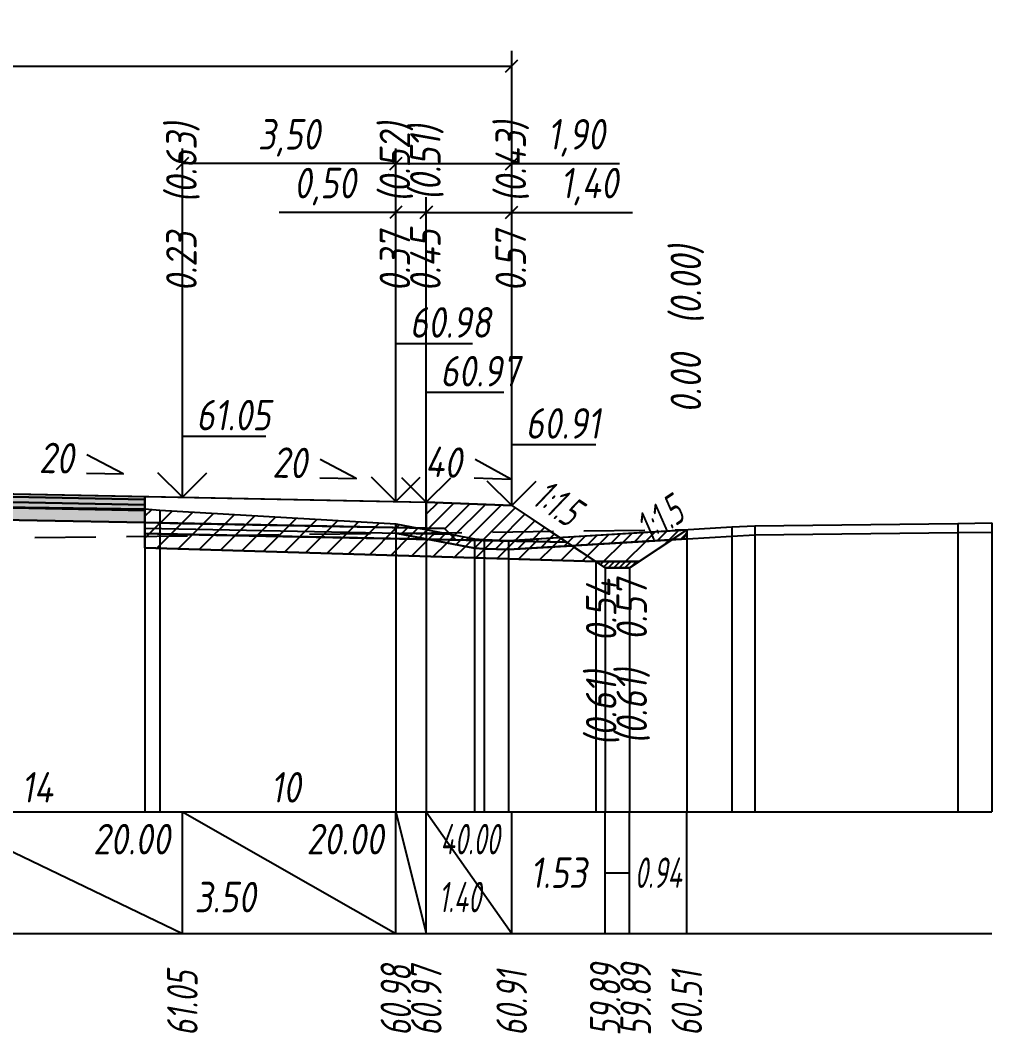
# Model space of a CAD drawing. Extents: x -717 to 1451, y -133302 to 233.
# Drawn here: x 165.3 to 244.9, y -61685.2 to -61602.1 of the extents above; entities that cross this region are included whole.
import ezdxf
from ezdxf.enums import TextEntityAlignment as Align

# ---------------------------------------------------------------- set-up
doc = ezdxf.new("R2010")
doc.units = 0
doc.linetypes.add('штриховая', pattern=[0.75, 0.5, -0.25])
for name, color, linetype in [('Интерполированный поперечник', 2, 'Continuous'), ('Код_514', 1, 'Continuous'), ('Контур_0', 7, 'Continuous'), ('Контур_2521', 7, 'Continuous'), ('Контур_2564', 7, 'Continuous'), ('Контур_2660', 7, 'Continuous'), ('Контур_2665', 7, 'Continuous'), ('Контур_400', 7, 'Continuous'), ('Контур_508', 7, 'Continuous'), ('Контур_512', 7, 'Continuous'), ('Контур_513', 7, 'Continuous'), ('Контур_818', 7, 'Continuous'), ('Красный поперечник', 1, 'Continuous'), ('Объём_2501', 7, 'Continuous'), ('Объём_2564', 7, 'Continuous'), ('Объём_2650', 7, 'Continuous'), ('Объём_2660', 7, 'Continuous'), ('Объём_2661', 7, 'Continuous'), ('Объём_2662', 7, 'Continuous'), ('Объём_2663', 7, 'Continuous'), ('Объём_2664', 7, 'Continuous'), ('Объём_2665', 7, 'Continuous'), ('Объём_2666', 7, 'Continuous'), ('Объём_2667', 7, 'Continuous'), ('Объём_2668', 7, 'Continuous'), ('Объём_2669', 7, 'Continuous'), ('Объём_2675', 7, 'Continuous'), ('Объём_2753', 7, 'Continuous'), ('Откосы', 7, 'Continuous'), ('Отметки покрытия', 7, 'Continuous'), ('Рабочие отметки', 7, 'Continuous'), ('Рабочие отметки доп.', 7, 'Continuous'), ('Слои выравнивания', 7, 'Continuous'), ('Таблица', 7, 'Continuous'), ('Уклоны проезжей части', 7, 'Continuous'), ('Черный поперечник', 3, 'Continuous')]:
    doc.layers.add(name, color=color, linetype=linetype)
for name, color, linetype, true_color in [('Контур_2540', 2, 'Continuous', 0xffff00), ('Контур_2560', 2, 'Continuous', 0xffff00), ('Контур_2561', 7, 'Continuous', 0xff8040), ('Контур_2562', 3, 'Continuous', 0x00ff00), ('Контур_2563', 7, 'Continuous', 0xff8000), ('Контур_2570', 7, 'Continuous', 0x80ff00), ('Контур_2725', 7, 'Continuous', 0x323232), ('Контур_2736', 4, 'Continuous', 0x00ffff), ('Контур_2737', 4, 'Continuous', 0x00ffff), ('Контур_2738', 4, 'Continuous', 0x00ffff), ('Контур_2739', 4, 'Continuous', 0x00ffff), ('Контур_2741', 4, 'Continuous', 0x00ffff), ('Контур_2742', 4, 'Continuous', 0x00ffff), ('Контур_2743', 4, 'Continuous', 0x00ffff), ('Контур_2744', 7, 'Continuous', 0xa4ffff), ('Контур_2745', 7, 'Continuous', 0xa4ffff), ('Контур_2747', 4, 'Continuous', 0x00ffff), ('Контур_2748', 4, 'Continuous', 0x00ffff), ('Контур_2749', 4, 'Continuous', 0x00ffff), ('Контур_2750', 4, 'Continuous', 0x00ffff), ('Контур_2751', 4, 'Continuous', 0x00ffff), ('Контур_2752', 4, 'Continuous', 0x00ffff), ('Контур_2760', 7, 'Continuous', 0x323232), ('Контур_2761', 7, 'Continuous', 0x323232), ('Контур_2762', 7, 'Continuous', 0x323232), ('Контур_2763', 7, 'Continuous', 0x323232), ('Контур_402', 7, 'Continuous', 0xff6464), ('Контур_703', 4, 'Continuous', 0x00ffff), ('Контур_705', 4, 'Continuous', 0x00ffff), ('Контур_707', 4, 'Continuous', 0x00ffff), ('Контур_720', 131, 'Continuous', 0xaaffff), ('Объём_2500', 7, 'Continuous', 0xc0c0c0), ('Объём_2520', 7, 'Continuous', 0x80ffff), ('Объём_2540', 2, 'Continuous', 0xffff00), ('Объём_2560', 2, 'Continuous', 0xffff00), ('Объём_2561', 7, 'Continuous', 0xff8040), ('Объём_2562', 3, 'Continuous', 0x00ff00), ('Объём_2563', 7, 'Continuous', 0xff8000), ('Объём_2570', 7, 'Continuous', 0x80ff00), ('Объём_2600', 7, 'Continuous', 0x808000), ('Объём_2620', 2, 'Continuous', 0xffff00), ('Объём_2746', 2, 'Continuous', 0xffff00)]:
    doc.layers.add(name, color=color, linetype=linetype, true_color=true_color)
doc.styles.get("Standard").update_dxf_attribs({"font": 'txt', "height": 2.5})
doc.styles.add('М', font='romand.shx', dxfattribs={"width": 0.8, "oblique": 10, "height": 2.5})
doc.dimstyles.new('ISO-25', dxfattribs={"dimtxt": 2.5, "dimasz": 2.5, "dimexe": 1.25, "dimexo": 0.625, "dimtad": 1, "dimtxsty": 'Standard', "dimcen": 2.5, "dimadec": 0, "dimazin": 0, "dimtfac": 1, "dimtmove": 0, "dimatfit": 3, "dimfxl": 1, "dimarcsym": 0})

# ---------------------------------------------------------------- blocks, each defined once
blk = doc.blocks.new('_Oblique')
at = {"color": 0, "linetype": 'ByBlock', "lineweight": -2}
blk.add_line((-0.5, -0.5), (0.5, 0.5), dxfattribs=at)
blk = doc.blocks.new('*D1478')
at = {"color": 0, "lineweight": -2, "transparency": 16777216}
for p, q in [((198.574, -61641.047), (198.574, -61616.607)), ((205.574, -61641.327), (205.574, -61616.607)), ((198.574, -61617.857), (205.574, -61617.857)), ((205.574, -61617.857), (215.479, -61617.857))]:
    blk.add_line(p, q, dxfattribs=at)
at = {"layer": 'Defpoints', "color": 0, "transparency": 16777216}
for p in [(205.574, -61617.857), (198.574, -61641.672), (205.574, -61641.952)]:
    blk.add_point(p, dxfattribs=at)
at = {"color": 0, "lineweight": -2, "transparency": 16777216, "rotation": 180}
blk.add_blockref('_Oblique', (198.574, -61617.857), dxfattribs=at)
at = {"color": 0, "lineweight": -2, "transparency": 16777216}
blk.add_blockref('_Oblique', (205.574, -61617.857), dxfattribs=at)
at = {"color": 0, "transparency": 16777216, "insert": (211.939, -61615.744), "char_height": 2.5, "width": 8.75, "attachment_point": 5, "style": 'М'}
blk.add_mtext('1,40', dxfattribs=at)
blk = doc.blocks.new('*D1480')
at = {"color": 0, "lineweight": -2, "transparency": 16777216}
for p, q in [((196.074, -61640.997), (196.074, -61616.607)), ((198.574, -61641.047), (198.574, -61616.607)), ((196.074, -61617.857), (186.516, -61617.857)), ((198.574, -61617.857), (196.074, -61617.857))]:
    blk.add_line(p, q, dxfattribs=at)
at = {"layer": 'Defpoints', "color": 0, "transparency": 16777216}
for p in [(198.574, -61617.857), (196.074, -61641.622), (198.574, -61641.672)]:
    blk.add_point(p, dxfattribs=at)
at = {"color": 0, "lineweight": -2, "transparency": 16777216, "rotation": 180}
blk.add_blockref('_Oblique', (196.074, -61617.857), dxfattribs=at)
at = {"color": 0, "lineweight": -2, "transparency": 16777216}
blk.add_blockref('_Oblique', (198.574, -61617.857), dxfattribs=at)
at = {"color": 0, "transparency": 16777216, "insert": (190.277, -61615.744), "char_height": 2.5, "width": 9.16667, "attachment_point": 5, "style": 'М'}
blk.add_mtext('0,50', dxfattribs=at)
blk = doc.blocks.new('*D1482')
at = {"color": 0, "lineweight": -2, "transparency": 16777216}
for p, q in [((178.574, -61640.647), (178.574, -61612.607)), ((196.074, -61640.997), (196.074, -61612.607)), ((196.074, -61613.857), (178.574, -61613.857))]:
    blk.add_line(p, q, dxfattribs=at)
at = {"layer": 'Defpoints', "color": 0, "transparency": 16777216}
for p in [(178.574, -61613.857), (178.574, -61641.272), (196.074, -61641.622)]:
    blk.add_point(p, dxfattribs=at)
at = {"color": 0, "lineweight": -2, "transparency": 16777216, "rotation": 180}
blk.add_blockref('_Oblique', (178.574, -61613.857), dxfattribs=at)
at = {"color": 0, "lineweight": -2, "transparency": 16777216}
blk.add_blockref('_Oblique', (196.074, -61613.857), dxfattribs=at)
at = {"color": 0, "transparency": 16777216, "insert": (187.324, -61611.744), "char_height": 2.5, "width": 9.58333, "attachment_point": 5, "style": 'М'}
blk.add_mtext('3,50', dxfattribs=at)
blk = doc.blocks.new('*D1483')
at = {"color": 0, "lineweight": -2, "transparency": 16777216}
for p, q in [((196.074, -61640.997), (196.074, -61612.607)), ((205.574, -61641.327), (205.574, -61612.607)), ((196.074, -61613.857), (205.574, -61613.857)), ((205.574, -61613.857), (214.414, -61613.857))]:
    blk.add_line(p, q, dxfattribs=at)
at = {"layer": 'Defpoints', "color": 0, "transparency": 16777216}
for p in [(196.074, -61613.857), (196.074, -61641.622), (205.574, -61641.952)]:
    blk.add_point(p, dxfattribs=at)
at = {"color": 0, "lineweight": -2, "transparency": 16777216, "rotation": 180}
blk.add_blockref('_Oblique', (196.074, -61613.857), dxfattribs=at)
at = {"color": 0, "lineweight": -2, "transparency": 16777216}
blk.add_blockref('_Oblique', (205.574, -61613.857), dxfattribs=at)
at = {"color": 0, "transparency": 16777216, "insert": (210.874, -61611.744), "char_height": 2.5, "width": 8.75, "attachment_point": 5, "style": 'М'}
blk.add_mtext('1,90', dxfattribs=at)
blk = doc.blocks.new('*D1485')
at = {"color": 0, "lineweight": -2, "transparency": 16777216}
for p, q in [((110.074, -61641.327), (110.074, -61604.607)), ((205.574, -61641.327), (205.574, -61604.607)), ((110.074, -61605.857), (205.574, -61605.857))]:
    blk.add_line(p, q, dxfattribs=at)
at = {"layer": 'Defpoints', "color": 0, "transparency": 16777216}
for p in [(205.574, -61605.857), (110.074, -61641.952), (205.574, -61641.952)]:
    blk.add_point(p, dxfattribs=at)
at = {"color": 0, "lineweight": -2, "transparency": 16777216, "rotation": 180}
blk.add_blockref('_Oblique', (110.074, -61605.857), dxfattribs=at)
at = {"color": 0, "lineweight": -2, "transparency": 16777216}
blk.add_blockref('_Oblique', (205.574, -61605.857), dxfattribs=at)
at = {"color": 0, "transparency": 16777216, "insert": (157.824, -61603.744), "char_height": 2.5, "width": 10.41667, "attachment_point": 5, "style": 'М'}
blk.add_mtext('19,10', dxfattribs=at)

msp = doc.modelspace()

# ---------------------------------------------------------------- hatches: boundary and pattern name
at = {"layer": 'Объём_2563'}
h = msp.add_hatch(dxfattribs=at)
h.set_pattern_fill('ANSI31', color=256, scale=0.3)
h.paths.add_polyline_path([(200.993, -61644.708), (200.074, -61643.79), (198.574, -61643.76), (198.574, -61641.61), (205.574, -61641.89), (210.074, -61644.89)])
at = {"layer": 'Объём_2570'}
h = msp.add_hatch(dxfattribs=at)
h.set_pattern_fill('ANSI31', color=256, scale=0.2)
h.paths.add_polyline_path([(219.926, -61644.625), (205.323, -61645.513), (203.311, -61645.442), (202.513, -61645.385), (196.087, -61644.15), (196.087, -61643.4), (202.513, -61644.635), (203.311, -61644.692), (205.323, -61644.763), (219.926, -61643.875)])
at = {"layer": 'Объём_2600'}
h = msp.add_hatch(dxfattribs=at)
h.set_pattern_fill('ANSI31', color=6, scale=0.4)
h.paths.add_polyline_path([(196.087, -61644.15), (202.513, -61645.385), (203.311, -61645.442), (205.323, -61645.513), (218.689, -61644.701), (216.014, -61646.484), (212.466, -61646.484), (175.512, -61645.375), (175.512, -61642.168), (176.718, -61642.262), (196.087, -61643.4)])
h = msp.add_hatch(dxfattribs=at)
h.set_pattern_fill('HONEY', color=5, scale=0.3)
h.paths.add_polyline_path([(218.689, -61644.701), (219.926, -61643.875), (219.926, -61644.625)])
at = {"layer": 'Объём_2620'}
h = msp.add_hatch(dxfattribs=at)
h.set_pattern_fill('ANSI31', color=2, scale=0.1)
h.paths.add_polyline_path([(212.466, -61646.484), (216.014, -61646.484), (215.24, -61647), (213.24, -61647)])
at = {"layer": 'Слои выравнивания'}
for color, points in [(2, [(157.824, -61640.795), (175.512, -61641.149), (175.512, -61641.399), (157.824, -61641.045)]), (3, [(157.824, -61641.045), (175.512, -61641.399), (175.512, -61641.849), (157.824, -61641.495)]), (4, [(157.824, -61641.495), (175.512, -61641.849), (175.512, -61642.299), (157.824, -61641.945)]), (5, [(157.824, -61641.945), (175.512, -61642.299), (175.512, -61643.299), (157.824, -61642.945)])]:
    msp.add_hatch(color=color, dxfattribs=at).paths.add_polyline_path(points)

# ---------------------------------------------------------------- linework, layer by layer
at = {"layer": 'Интерполированный поперечник', "linetype": 'штриховая', "ltscale": 10, "flags": 128}
msp.add_lwpolyline([(91.496, -61645.437), (219.926, -61643.875)], dxfattribs=at)
at = {"layer": 'Код_514'}
for p, q in [((157.824, -61667), (178.574, -61677)), ((178.574, -61677), (178.574, -61667)), ((178.574, -61667), (196.074, -61677)), ((196.074, -61677), (196.074, -61667)), ((196.074, -61667), (198.574, -61677)), ((198.574, -61677), (198.574, -61667)), ((198.574, -61667), (205.574, -61677)), ((205.574, -61677), (205.574, -61667)), ((213.24, -61677), (213.24, -61667)), ((215.24, -61677), (215.24, -61667)), ((219.926, -61677), (219.926, -61667)), ((213.24, -61672), (215.24, -61672))]:
    msp.add_line(p, q, dxfattribs=at)
at = {"layer": 'Контур_0', "flags": 128}
for points in [[(175.512, -61641.149), (198.574, -61641.61), (198.574, -61643.76), (175.512, -61643.299), (175.512, -61641.149), (175.512, -61641.149)], [(205.574, -61641.89), (208.757, -61644.011), (208.757, -61644.011), (208.757, -61644.011), (208.757, -61644.011), (208.757, -61644.011), (208.757, -61644.011), (208.757, -61644.011), (208.757, -61644.011), (208.757, -61644.011), (208.757, -61644.011), (208.757, -61644.011), (208.757, -61644.011), (208.757, -61644.011), (208.757, -61644.011), (213.24, -61647)], [(205.574, -61641.89), (208.757, -61644.011), (208.757, -61644.011), (208.757, -61644.011), (208.757, -61644.011), (208.757, -61644.011), (208.757, -61644.011), (208.757, -61644.011), (208.757, -61644.011), (208.757, -61644.011), (208.757, -61644.011), (208.757, -61644.011), (208.757, -61644.011), (208.757, -61644.011), (208.757, -61644.011), (213.24, -61647), (215.24, -61647), (219.926, -61643.875), (219.926, -61643.875), (219.926, -61643.875), (219.926, -61643.875), (219.926, -61643.875), (219.926, -61643.875), (219.926, -61643.875), (219.926, -61643.875), (219.926, -61643.875), (219.926, -61643.875), (219.926, -61643.875), (219.926, -61643.875), (219.926, -61643.875)], [(178.574, -61643.36), (200.074, -61643.79), (200.993, -61644.708), (175.512, -61644.199), (175.512, -61643.299), (178.574, -61643.36), (178.574, -61643.36)], [(198.574, -61643.76), (200.074, -61643.79), (200.993, -61644.708), (210.074, -61644.89)]]:
    msp.add_lwpolyline(points, dxfattribs=at)
at = {"layer": 'Контур_2521', "color": 250, "flags": 128}
msp.add_lwpolyline([(175.512, -61643.749), (200.534, -61644.249)], dxfattribs=at)
at = {"layer": 'Контур_2540', "flags": 128}
msp.add_lwpolyline([(178.574, -61644.26), (210.074, -61644.89), (212.466, -61646.484), (175.512, -61645.375), (175.512, -61644.199), (178.574, -61644.26), (178.574, -61644.26)], dxfattribs=at)
at = {"layer": 'Контур_2560', "flags": 128}
msp.add_lwpolyline([(198.574, -61641.61), (205.574, -61641.89), (205.574, -61641.89), (205.574, -61641.89)], dxfattribs=at)
at = {"layer": 'Контур_2561', "flags": 128}
msp.add_lwpolyline([(198.574, -61641.61), (198.574, -61641.61), (205.574, -61641.89), (205.574, -61641.89), (198.574, -61641.61)], dxfattribs=at)
at = {"layer": 'Контур_2562', "flags": 128}
msp.add_lwpolyline([(205.574, -61641.89), (205.574, -61641.89), (205.574, -61641.89), (205.574, -61641.89), (205.574, -61641.89)], dxfattribs=at)
at = {"layer": 'Контур_2563', "flags": 128}
msp.add_lwpolyline([(200.993, -61644.708), (200.074, -61643.79), (198.574, -61643.76), (198.574, -61641.61), (205.574, -61641.89), (210.074, -61644.89), (200.993, -61644.708), (200.993, -61644.708)], dxfattribs=at)
at = {"layer": 'Контур_2564', "flags": 128}
msp.add_lwpolyline([(198.574, -61641.61), (205.574, -61641.89)], dxfattribs=at)
at = {"layer": 'Контур_2570', "flags": 128}
msp.add_lwpolyline([(80, -61646.373), (82.18, -61646.343), (83.574, -61646.288), (91.496, -61646.187), (91.496, -61646.187), (107.362, -61644.391), (107.877, -61644.346), (107.877, -61643.596), (109.521, -61643.503), (130.411, -61642.376), (132.011, -61642.345), (153.454, -61641.855), (157.824, -61641.917), (175.512, -61642.168), (176.718, -61642.262), (196.087, -61643.4), (196.087, -61644.15), (202.513, -61645.385), (203.311, -61645.442), (205.323, -61645.513), (223.619, -61644.401), (225.514, -61644.303), (242.15, -61644.107), (244.926, -61644.072)], dxfattribs=at)
at = {"layer": 'Контур_2660', "flags": 128}
msp.add_lwpolyline([(175.512, -61645.375), (212.466, -61646.484)], dxfattribs=at)
at = {"layer": 'Контур_2665', "flags": 128}
msp.add_lwpolyline([(205.574, -61641.89), (205.574, -61641.89)], dxfattribs=at)
at = {"layer": 'Контур_2725', "flags": 128}
msp.add_lwpolyline([(130.411, -61643.493), (132.011, -61643.461), (137.074, -61643.36), (153.454, -61643.032), (157.824, -61642.945), (175.512, -61643.299)], dxfattribs=at)
at = {"layer": 'Контур_2736', "flags": 128}
for points in [[(205.574, -61641.89), (208.757, -61644.011)], [(208.757, -61644.011), (213.24, -61647)]]:
    msp.add_lwpolyline(points, dxfattribs=at)
at = {"layer": 'Контур_2737', "flags": 128}
msp.add_lwpolyline([(208.757, -61644.011), (208.757, -61644.011)], dxfattribs=at)
at = {"layer": 'Контур_2738', "flags": 128}
msp.add_lwpolyline([(208.757, -61644.011), (208.757, -61644.011)], dxfattribs=at)
at = {"layer": 'Контур_2739', "flags": 128}
msp.add_lwpolyline([(208.757, -61644.011), (208.757, -61644.011)], dxfattribs=at)
at = {"layer": 'Контур_2741', "flags": 128}
msp.add_lwpolyline([(219.926, -61643.875), (219.926, -61643.875)], dxfattribs=at)
at = {"layer": 'Контур_2742', "flags": 128}
msp.add_lwpolyline([(219.926, -61643.875), (219.926, -61643.875)], dxfattribs=at)
at = {"layer": 'Контур_2743', "flags": 128}
msp.add_lwpolyline([(219.926, -61643.875), (219.926, -61643.875)], dxfattribs=at)
at = {"layer": 'Контур_2744', "flags": 128}
msp.add_lwpolyline([(219.926, -61643.875), (219.926, -61643.875)], dxfattribs=at)
msp.add_lwpolyline([(219.926, -61643.875), (219.926, -61643.875)], dxfattribs=at)
msp.add_lwpolyline([(219.926, -61643.875), (219.926, -61643.875)], dxfattribs=at)
msp.add_lwpolyline([(219.926, -61643.875), (219.926, -61643.875)], dxfattribs=at)
msp.add_lwpolyline([(219.926, -61643.875), (219.926, -61643.875)], dxfattribs=at)
msp.add_lwpolyline([(219.926, -61643.875), (219.926, -61643.875)], dxfattribs=at)
at = {"layer": 'Контур_2745', "flags": 128}
msp.add_lwpolyline([(208.757, -61644.011), (208.757, -61644.011)], dxfattribs=at)
msp.add_lwpolyline([(208.757, -61644.011), (208.757, -61644.011)], dxfattribs=at)
msp.add_lwpolyline([(208.757, -61644.011), (208.757, -61644.011)], dxfattribs=at)
msp.add_lwpolyline([(208.757, -61644.011), (208.757, -61644.011)], dxfattribs=at)
msp.add_lwpolyline([(208.757, -61644.011), (208.757, -61644.011)], dxfattribs=at)
msp.add_lwpolyline([(208.757, -61644.011), (208.757, -61644.011)], dxfattribs=at)
at = {"layer": 'Контур_2747', "flags": 128}
msp.add_lwpolyline([(208.757, -61644.011), (208.757, -61644.011)], dxfattribs=at)
at = {"layer": 'Контур_2748', "flags": 128}
msp.add_lwpolyline([(208.757, -61644.011), (208.757, -61644.011)], dxfattribs=at)
at = {"layer": 'Контур_2749', "flags": 128}
msp.add_lwpolyline([(208.757, -61644.011), (208.757, -61644.011)], dxfattribs=at)
at = {"layer": 'Контур_2750', "flags": 128}
msp.add_lwpolyline([(219.926, -61643.875), (219.926, -61643.875)], dxfattribs=at)
at = {"layer": 'Контур_2751', "flags": 128}
msp.add_lwpolyline([(219.926, -61643.875), (219.926, -61643.875)], dxfattribs=at)
at = {"layer": 'Контур_2752', "flags": 128}
msp.add_lwpolyline([(219.926, -61643.875), (219.926, -61643.875)], dxfattribs=at)
at = {"layer": 'Контур_2760', "flags": 128}
msp.add_lwpolyline([(130.411, -61641.343), (132.011, -61641.311), (137.074, -61641.21), (153.454, -61640.882), (157.824, -61640.795), (175.512, -61641.149)], dxfattribs=at)
at = {"layer": 'Контур_2761', "flags": 128}
msp.add_lwpolyline([(130.411, -61641.593), (132.011, -61641.561), (137.074, -61641.46), (153.454, -61641.132), (157.824, -61641.045), (175.512, -61641.399)], dxfattribs=at)
at = {"layer": 'Контур_2762', "flags": 128}
msp.add_lwpolyline([(130.411, -61642.043), (132.011, -61642.011), (137.074, -61641.91), (153.454, -61641.582), (157.824, -61641.495), (175.512, -61641.849)], dxfattribs=at)
at = {"layer": 'Контур_2763', "flags": 128}
msp.add_lwpolyline([(130.411, -61642.493), (132.011, -61642.461), (137.074, -61642.36), (153.454, -61642.032), (157.824, -61641.945), (175.512, -61642.299)], dxfattribs=at)
at = {"layer": 'Контур_400', "flags": 128}
msp.add_lwpolyline([(157.824, -61640.795), (178.574, -61641.21), (196.074, -61641.56), (196.074, -61641.56), (196.074, -61641.56), (196.074, -61641.56), (196.074, -61641.56), (196.074, -61641.56), (198.574, -61641.61)], dxfattribs=at)
at = {"layer": 'Контур_402', "flags": 128}
msp.add_lwpolyline([(105, -61646.429), (130.411, -61645.667), (130.411, -61643.493), (157.824, -61642.945), (175.512, -61643.299), (175.512, -61645.375), (212.466, -61646.484)], dxfattribs=at)
at = {"layer": 'Контур_508', "flags": 128}
msp.add_lwpolyline([(105, -61646.429), (130.411, -61645.667), (130.411, -61643.493), (157.824, -61642.945), (175.512, -61643.299), (175.512, -61645.375), (212.466, -61646.484), (213.24, -61647), (215.24, -61647), (219.926, -61643.875)], dxfattribs=at)
at = {"layer": 'Контур_512', "flags": 128}
msp.add_lwpolyline([(175.512, -61645.375), (212.466, -61646.484), (213.24, -61647), (215.24, -61647), (219.926, -61643.875)], dxfattribs=at)
at = {"layer": 'Контур_513', "flags": 128}
msp.add_lwpolyline([(105, -61646.429), (130.411, -61645.667), (130.411, -61643.493), (157.824, -61642.945), (175.512, -61643.299), (175.512, -61645.375), (212.466, -61646.484), (213.24, -61647), (215.24, -61647), (219.926, -61643.875)], dxfattribs=at)
at = {"layer": 'Контур_703', "flags": 128}
msp.add_lwpolyline([(205.574, -61641.89), (208.757, -61644.011)], dxfattribs=at)
at = {"layer": 'Контур_705', "flags": 128}
msp.add_lwpolyline([(208.757, -61644.011), (208.757, -61644.011)], dxfattribs=at)
at = {"layer": 'Контур_707', "flags": 128}
msp.add_lwpolyline([(215.24, -61647), (219.926, -61643.875)], dxfattribs=at)
at = {"layer": 'Контур_720', "flags": 128}
msp.add_lwpolyline([(213.24, -61647), (215.24, -61647)], dxfattribs=at)
at = {"layer": 'Контур_818', "flags": 128}
msp.add_lwpolyline([(105, -61644.658), (107.362, -61644.391), (107.877, -61644.346), (107.877, -61643.596), (109.521, -61643.503), (130.411, -61642.376), (132.011, -61642.345), (153.454, -61641.855), (157.824, -61641.917), (175.512, -61642.168), (176.718, -61642.262), (196.087, -61643.4), (196.087, -61644.15), (202.513, -61645.385), (203.311, -61645.442), (205.323, -61645.513), (219.926, -61644.625)], dxfattribs=at)
at = {"layer": 'Красный поперечник'}
for p, q in [((157.824, -61640.795), (178.574, -61641.21)), ((178.574, -61641.21), (196.074, -61641.56)), ((196.074, -61641.56), (198.574, -61641.61)), ((198.574, -61641.61), (205.574, -61641.89)), ((205.574, -61641.89), (213.24, -61647)), ((215.24, -61647), (219.926, -61643.875)), ((219.926, -61643.875), (219.926, -61667)), ((175.512, -61645.375), (175.512, -61667)), ((212.466, -61646.484), (212.466, -61667)), ((213.24, -61647), (213.24, -61667)), ((213.24, -61647), (215.24, -61647)), ((215.24, -61647), (215.24, -61667))]:
    msp.add_line(p, q, dxfattribs=at)
at = {"layer": 'Объём_2500', "flags": 128}
msp.add_lwpolyline([(175.512, -61641.149), (198.574, -61641.61), (198.574, -61643.76), (175.512, -61643.299), (175.512, -61641.149), (175.512, -61641.149)], dxfattribs=at)
at = {"layer": 'Объём_2501', "flags": 128}
msp.add_lwpolyline([(157.824, -61640.795), (178.574, -61641.21), (196.074, -61641.56), (196.074, -61641.56), (196.074, -61641.56), (196.074, -61641.56), (196.074, -61641.56), (196.074, -61641.56), (198.574, -61641.61)], dxfattribs=at)
at = {"layer": 'Объём_2520', "color": 250, "flags": 128}
msp.add_lwpolyline([(178.574, -61643.36), (200.074, -61643.79), (200.993, -61644.708), (175.512, -61644.199), (175.512, -61643.299), (178.574, -61643.36), (178.574, -61643.36)], dxfattribs=at)
at = {"layer": 'Объём_2540', "flags": 128}
msp.add_lwpolyline([(178.574, -61644.26), (210.074, -61644.89), (212.466, -61646.484), (175.512, -61645.375), (175.512, -61644.199), (178.574, -61644.26), (178.574, -61644.26)], dxfattribs=at)
at = {"layer": 'Объём_2560', "flags": 128}
msp.add_lwpolyline([(198.574, -61641.61), (205.574, -61641.89), (205.574, -61641.89), (205.574, -61641.89)], dxfattribs=at)
at = {"layer": 'Объём_2561', "flags": 128}
msp.add_lwpolyline([(198.574, -61641.61), (198.574, -61641.61), (205.574, -61641.89), (205.574, -61641.89), (198.574, -61641.61)], dxfattribs=at)
at = {"layer": 'Объём_2562', "flags": 128}
msp.add_lwpolyline([(205.574, -61641.89), (205.574, -61641.89), (205.574, -61641.89), (205.574, -61641.89), (205.574, -61641.89)], dxfattribs=at)
at = {"layer": 'Объём_2563', "color": 250, "flags": 128}
msp.add_lwpolyline([(200.993, -61644.708), (200.074, -61643.79), (198.574, -61643.76), (198.574, -61641.61), (205.574, -61641.89), (210.074, -61644.89), (200.993, -61644.708), (200.993, -61644.708)], dxfattribs=at)
at = {"layer": 'Объём_2564', "flags": 128}
msp.add_lwpolyline([(198.574, -61641.61), (205.574, -61641.89)], dxfattribs=at)
at = {"layer": 'Объём_2570', "flags": 128}
msp.add_lwpolyline([(219.926, -61644.625), (205.323, -61645.513), (203.311, -61645.442), (202.513, -61645.385), (196.087, -61644.15), (196.087, -61643.4), (202.513, -61644.635), (203.311, -61644.692), (205.323, -61644.763), (219.926, -61643.875), (219.926, -61644.625), (219.926, -61644.625)], dxfattribs=at)
at = {"layer": 'Объём_2600', "color": 5, "flags": 128}
msp.add_lwpolyline([(218.689, -61644.701), (219.926, -61643.875), (219.926, -61644.625), (218.689, -61644.701), (218.689, -61644.701)], dxfattribs=at)
at = {"layer": 'Объём_2620', "flags": 128}
msp.add_lwpolyline([(212.466, -61646.484), (216.014, -61646.484), (215.24, -61647), (213.24, -61647), (212.466, -61646.484), (212.466, -61646.484)], dxfattribs=at)
at = {"layer": 'Объём_2650', "color": 6, "flags": 128}
msp.add_lwpolyline([(196.087, -61644.15), (202.513, -61645.385), (203.311, -61645.442), (205.323, -61645.513), (218.689, -61644.701), (216.014, -61646.484), (212.466, -61646.484), (175.512, -61645.375), (175.512, -61642.168), (176.718, -61642.262), (196.087, -61643.4), (196.087, -61644.15), (196.087, -61644.15)], dxfattribs=at)
at = {"layer": 'Объём_2660', "flags": 128}
msp.add_lwpolyline([(175.512, -61645.375), (212.466, -61646.484)], dxfattribs=at)
at = {"layer": 'Объём_2661', "flags": 128}
msp.add_lwpolyline([(205.574, -61641.89), (208.757, -61644.011), (212.466, -61646.484)], dxfattribs=at)
at = {"layer": 'Объём_2662', "flags": 128}
msp.add_lwpolyline([(216.014, -61646.484), (219.926, -61643.875)], dxfattribs=at)
at = {"layer": 'Объём_2663', "flags": 128}
for points in [[(212.466, -61646.484), (213.24, -61647)], [(215.24, -61647), (216.014, -61646.484)]]:
    msp.add_lwpolyline(points, dxfattribs=at)
at = {"layer": 'Объём_2664', "flags": 128}
msp.add_lwpolyline([(213.24, -61647), (215.24, -61647)], dxfattribs=at)
at = {"layer": 'Объём_2665', "flags": 128}
msp.add_lwpolyline([(205.574, -61641.89), (205.574, -61641.89)], dxfattribs=at)
at = {"layer": 'Объём_2666', "flags": 128}
for points in [[(205.574, -61641.89), (208.757, -61644.011)], [(208.757, -61644.011), (212.466, -61646.484)]]:
    msp.add_lwpolyline(points, dxfattribs=at)
at = {"layer": 'Объём_2667', "flags": 128}
for points in [[(208.757, -61644.011), (208.757, -61644.011)], [(219.926, -61643.875), (219.926, -61643.875)]]:
    msp.add_lwpolyline(points, dxfattribs=at)
at = {"layer": 'Объём_2668', "flags": 128}
for points in [[(208.757, -61644.011), (208.757, -61644.011)], [(219.926, -61643.875), (219.926, -61643.875)]]:
    msp.add_lwpolyline(points, dxfattribs=at)
at = {"layer": 'Объём_2669', "flags": 128}
for points in [[(208.757, -61644.011), (208.757, -61644.011)], [(219.926, -61643.875), (219.926, -61643.875)]]:
    msp.add_lwpolyline(points, dxfattribs=at)
at = {"layer": 'Объём_2675', "flags": 128}
for points in [[(208.757, -61644.011), (208.757, -61644.011)], [(208.757, -61644.011), (208.757, -61644.011)], [(208.757, -61644.011), (208.757, -61644.011)], [(208.757, -61644.011), (208.757, -61644.011)], [(208.757, -61644.011), (208.757, -61644.011)], [(208.757, -61644.011), (208.757, -61644.011)], [(219.926, -61643.875), (219.926, -61643.875)], [(219.926, -61643.875), (219.926, -61643.875)], [(219.926, -61643.875), (219.926, -61643.875)], [(219.926, -61643.875), (219.926, -61643.875)], [(219.926, -61643.875), (219.926, -61643.875)], [(219.926, -61643.875), (219.926, -61643.875)]]:
    msp.add_lwpolyline(points, dxfattribs=at)
at = {"layer": 'Объём_2746', "flags": 128}
msp.add_lwpolyline([(196.087, -61644.15), (202.513, -61645.385), (203.311, -61645.442), (205.323, -61645.513), (210.534, -61645.196), (212.466, -61646.484), (175.512, -61645.375), (175.512, -61642.168), (176.718, -61642.262), (196.087, -61643.4), (196.087, -61644.15), (196.087, -61644.15)], dxfattribs=at)
at = {"layer": 'Объём_2753', "flags": 128}
msp.add_lwpolyline([(175.512, -61641.149), (175.512, -61641.149)], dxfattribs=at)
at = {"layer": 'Откосы', "color": 1, "flags": 128}
for points in [[(170.713, -61639.236), (173.712, -61639.296), (170.743, -61637.736)], [(189.838, -61639.618), (192.837, -61639.678), (189.868, -61638.118)], [(202.509, -61639.614), (205.507, -61639.734), (202.569, -61638.115)]]:
    msp.add_lwpolyline(points, dxfattribs=at)
at = {"layer": 'Отметки покрытия', "color": 1}
for p, q in [((196.074, -61641.56), (196.074, -61628.61)), ((196.074, -61628.61), (202.374, -61628.61)), ((198.574, -61641.61), (198.574, -61632.61)), ((198.574, -61632.61), (204.924, -61632.61)), ((178.574, -61641.21), (178.574, -61636.21)), ((178.574, -61636.21), (185.424, -61636.21)), ((205.574, -61641.89), (205.574, -61636.89)), ((205.574, -61636.89), (212.474, -61636.89)), ((178.574, -61641.21), (176.574, -61639.21)), ((178.574, -61641.21), (180.574, -61639.21)), ((196.074, -61641.56), (194.074, -61639.56)), ((196.074, -61641.56), (198.074, -61639.56)), ((198.574, -61641.61), (196.574, -61639.61)), ((198.574, -61641.61), (200.574, -61639.61)), ((205.574, -61641.89), (203.574, -61639.89)), ((205.574, -61641.89), (207.574, -61639.89))]:
    msp.add_line(p, q, dxfattribs=at)
at = {"layer": 'Слои выравнивания'}
for p, q in [((175.512, -61641.149), (175.512, -61667)), ((198.574, -61641.61), (198.574, -61667))]:
    msp.add_line(p, q, dxfattribs=at)
at = {"layer": 'Слои выравнивания', "color": 2, "flags": 128}
msp.add_lwpolyline([(157.824, -61640.795), (175.512, -61641.149), (175.512, -61641.399), (157.824, -61641.045)], close=True, dxfattribs=at)
at = {"layer": 'Слои выравнивания', "color": 3, "flags": 128}
msp.add_lwpolyline([(157.824, -61641.045), (175.512, -61641.399), (175.512, -61641.849), (157.824, -61641.495)], close=True, dxfattribs=at)
at = {"layer": 'Слои выравнивания', "color": 4, "flags": 128}
msp.add_lwpolyline([(157.824, -61641.495), (175.512, -61641.849), (175.512, -61642.299), (157.824, -61641.945)], close=True, dxfattribs=at)
at = {"layer": 'Слои выравнивания', "color": 5, "flags": 128}
msp.add_lwpolyline([(157.824, -61641.945), (175.512, -61642.299), (175.512, -61643.299), (157.824, -61642.945)], close=True, dxfattribs=at)
at = {"layer": 'Таблица'}
for p, q in [((80, -61667), (244.926, -61667)), ((80, -61677), (244.926, -61677))]:
    msp.add_line(p, q, dxfattribs=at)
at = {"layer": 'Черный поперечник', "color": 7}
for p, q in [((175.512, -61642.168), (175.512, -61667)), ((176.718, -61642.262), (176.718, -61667)), ((196.087, -61643.4), (196.087, -61667)), ((225.514, -61643.553), (225.514, -61667)), ((242.15, -61643.357), (242.15, -61667)), ((244.926, -61643.322), (244.926, -61667)), ((223.619, -61643.651), (223.619, -61667)), ((202.513, -61644.635), (202.513, -61667)), ((203.311, -61644.692), (203.311, -61667)), ((205.323, -61644.763), (205.323, -61667))]:
    msp.add_line(p, q, dxfattribs=at)
at = {"layer": 'Черный поперечник', "flags": 128}
msp.add_lwpolyline([(80, -61645.623), (82.18, -61645.593), (83.574, -61645.538), (91.496, -61645.437), (107.362, -61643.641), (107.877, -61643.596), (109.521, -61643.503), (130.411, -61642.376), (132.011, -61642.345), (153.454, -61641.855), (157.824, -61641.917), (175.512, -61642.168), (176.718, -61642.262), (196.087, -61643.4), (202.513, -61644.635), (203.311, -61644.692), (205.323, -61644.763), (223.619, -61643.651), (225.514, -61643.553), (242.15, -61643.357), (244.926, -61643.322)], dxfattribs=at)

# ---------------------------------------------------------------- texts
at = {"layer": 'Код_514', "style": 'М', "oblique": 10}
for s, width, p in [('20.00', 0.8, (177.574, -61668)), ('20.00', 0.8, (195.074, -61668)), ('40.00', 0.6, (204.574, -61668))]:
    msp.add_text(s, height=2.5, dxfattribs=dict(at, width=width)).set_placement(p, align=Align.TOP_RIGHT)
for s, width, p in [('1.53', 0.8, (209.407, -61672)), ('0.94', 0.6, (217.583, -61672))]:
    msp.add_text(s, height=2.5, dxfattribs=dict(at, width=width)).set_placement(p, align=Align.MIDDLE_CENTER)
for s, width, p in [('3.50', 0.8, (179.574, -61676)), ('1.40', 0.6, (199.574, -61676))]:
    msp.add_text(s, height=2.5, dxfattribs=dict(at, width=width)).set_placement(p, align=Align.BOTTOM_LEFT)
at = {"layer": 'Код_514', "style": 'М', "oblique": 10, "width": 0.7}
for s, p in [('59.89', (213.24, -61685.382)), ('59.89', (215.74, -61685.382)), ('61.05', (178.574, -61685.382)), ('60.98', (196.074, -61685.382)), ('60.97', (198.574, -61685.382)), ('60.91', (205.574, -61685.382)), ('60.51', (219.926, -61685.382))]:
    msp.add_text(s, height=2.5, rotation=90, dxfattribs=at).set_placement(p, align=Align.MIDDLE_LEFT)
at = {"layer": 'Отметки покрытия', "color": 1, "style": 'М', "oblique": 10, "width": 0.8}
for s, p in [('60.98', (197.215, -61628.878)), ('60.97', (199.715, -61632.878)), ('61.05', (179.715, -61636.478)), ('60.91', (206.715, -61637.158))]:
    msp.add_text(s, height=2.5, dxfattribs=at).set_placement(p, align=Align.BOTTOM_LEFT)
at = {"layer": 'Рабочие отметки', "color": 1, "style": 'М', "oblique": 10, "width": 0.8}
for s, p in [('0.23', (178.496, -61624.36)), ('0.37', (195.996, -61624.36)), ('0.45', (198.496, -61624.36)), ('0.57', (205.496, -61624.36)), ('0.00', (219.848, -61634.306))]:
    msp.add_text(s, height=2.5, rotation=90, dxfattribs=at).set_placement(p, align=Align.MIDDLE_LEFT)
for s, p in [('0.57', (215.412, -61647.931)), ('0.54', (212.912, -61647.931))]:
    msp.add_text(s, height=2.5, rotation=90, dxfattribs=at).set_placement(p, align=Align.MIDDLE_RIGHT)
at = {"layer": 'Рабочие отметки доп.', "color": 1, "style": 'М', "oblique": 10, "width": 0.8}
for s, p in [('(0.63)', (178.496, -61617.06)), ('(0.52)', (195.996, -61617.01)), ('(0.43)', (205.496, -61617.01)), ('(0.51)', (198.496, -61616.86)), ('(0.00)', (219.848, -61627.006))]:
    msp.add_text(s, height=2.5, rotation=90, dxfattribs=at).set_placement(p, align=Align.MIDDLE_LEFT)
for p in [(215.412, -61655.281), (212.912, -61655.431)]:
    msp.add_text('(0.61)', height=2.5, rotation=90, dxfattribs=at).set_placement(p, align=Align.MIDDLE_RIGHT)
at = {"layer": 'Слои выравнивания', "style": 'М', "oblique": 10, "width": 0.8}
for s, p in [('14', (166.668, -61667)), ('10', (187.043, -61667))]:
    msp.add_text(s, height=2.5, dxfattribs=at).set_placement(p, align=Align.BOTTOM_CENTER)
at = {"layer": 'Уклоны проезжей части', "color": 1, "style": 'М', "oblique": 10}
for s, rotation, width, p in [('20', 358.85423, 0.8, (168.219, -61640.002)), ('20', 358.85423, 0.8, (187.344, -61640.385)), ('40', 357.70938, 0.8, (199.918, -61640.33)), ('1:1.5', 326.30994, 0.6, (208.243, -61643.351)), ('1:1.5', 33.69007, 0.6, (218.823, -61644.643))]:
    msp.add_text(s, height=2.5, rotation=rotation, dxfattribs=dict(at, width=width)).set_placement(p, align=Align.BOTTOM_CENTER)

# ---------------------------------------------------------------- dimensions: what is measured, and where the dimension line sits
at = {"color": 5}
dim = msp.add_linear_dim(base=(205.574, -61605.857), p1=(110.074, -61641.952), p2=(205.574, -61641.952), angle=180, dimstyle='ISO-25', override={"dimasz": 1, "dimlfac": 0.2, "dimzin": 0, "dimtxsty": 'М', "dimblk1": 'Oblique', "dimblk2": 'Oblique', "dimsah": 1}, dxfattribs=at)
dim.commit()
dim.dimension.update_dxf_attribs({"geometry": '*D1485', "text_midpoint": (157.824, -61603.744)})
dim = msp.add_linear_dim(base=(178.574, -61613.857), p1=(196.074, -61641.622), p2=(178.574, -61641.272), dimstyle='ISO-25', override={"dimasz": 1, "dimlfac": 0.2, "dimzin": 0, "dimtxsty": 'М', "dimblk1": 'Oblique', "dimblk2": 'Oblique', "dimsah": 1}, dxfattribs=at)
dim.commit()
dim.dimension.update_dxf_attribs({"geometry": '*D1482', "text_midpoint": (187.324, -61611.744)})
dim = msp.add_linear_dim(base=(196.074, -61613.857), p1=(205.574, -61641.952), p2=(196.074, -61641.622), dimstyle='ISO-25', override={"dimasz": 1, "dimlfac": 0.2, "dimzin": 0, "dimtxsty": 'М', "dimblk1": 'Oblique', "dimblk2": 'Oblique', "dimsah": 1}, dxfattribs=at)
dim.commit()
dim.dimension.update_dxf_attribs({"geometry": '*D1483', "text_midpoint": (210.874, -61613.857), "dimtype": 160})
for base, p1, p2, picture, middle in [((198.574, -61617.857), (196.074, -61641.622), (198.574, -61641.672), '*D1480', (190.277, -61617.857)), ((205.574, -61617.857), (198.574, -61641.672), (205.574, -61641.952), '*D1478', (211.939, -61617.857))]:
    dim = msp.add_linear_dim(base=base, p1=p1, p2=p2, angle=180, dimstyle='ISO-25', override={"dimasz": 1, "dimlfac": 0.2, "dimzin": 0, "dimtxsty": 'М', "dimblk1": 'Oblique', "dimblk2": 'Oblique', "dimsah": 1}, dxfattribs=at)
    dim.commit()
    dim.dimension.update_dxf_attribs({"geometry": picture, "text_midpoint": middle, "dimtype": 160})

doc.saveas('drawing.dxf')
